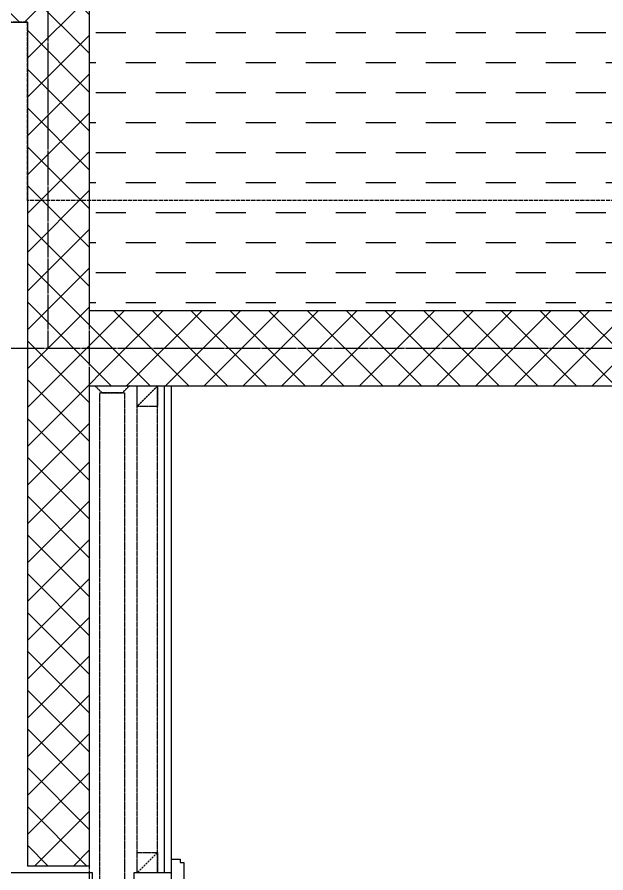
# Model space of a CAD drawing. Header units: millimetres. Extents: x 18456 to 179493, y -203649 to 469211.
# Drawn here: x 143511 to 144370, y 275621 to 276869 of the extents above; entities that cross this region are included whole.
import ezdxf

# ---------------------------------------------------------------- set-up
doc = ezdxf.new("R2010")
doc.units = ezdxf.units.MM
for name, pattern in [('X-평면도(기본형)$0$( Hidden )', [0.375, 0.25, -0.125]), ('X-평면도(기본형)$0$CEN', [52.5, 50, -1, 0.5, -1]), ('X-평면도(기본형)$0$HID2', [7.5, 6, -1.5])]:
    doc.linetypes.add(name, pattern=pattern)
for name, color, linetype, true_color in [('X-평면도(기본형)$0$40HAT', 9, 'Continuous', 0x808080), ('X-평면도(기본형)$0$CEN', 1, 'X-평면도(기본형)$0$CEN', 0xff0000), ('X-평면도(기본형)$0$DOOR', 4, 'Continuous', 0x00ffff), ('X-평면도(기본형)$0$UIS', 7, 'X-평면도(기본형)$0$HID2', 0x000000), ('X-평면도(기본형)$0$W2', 3, 'Continuous', 0x00ff00), ('X-평면도(기본형)$0$설비OPEN', 9, 'Continuous', 0x808080)]:
    doc.layers.add(name, color=color, linetype=linetype, true_color=true_color)

# ---------------------------------------------------------------- blocks, each defined once
blk = doc.blocks.new('X-평면도(기본형)$0$pkdr750190-1')
at = {"layer": 'X-평면도(기본형)$0$DOOR', "linetype": 'X-평면도(기본형)$0$( Hidden )'}
for p, q in [((-50, 750), (-50, 1460)), ((-20, 1460), (-50, 1430)), ((-20, 750), (-20, 1460)), ((-20, 780), (-50, 750))]:
    blk.add_line(p, q, dxfattribs=at)
at = {"layer": 'X-평면도(기본형)$0$DOOR'}
for p, q in [((-10, 750), (-10, 1460)), ((0, 750), (0, 1460))]:
    blk.add_line(p, q, dxfattribs=at)
at = {"layer": 'X-평면도(기본형)$0$DOOR', "color": 8, "linetype": 'X-평면도(기본형)$0$( Hidden )', "true_color": 0x808080}
for points in [[(-111.3, 1460), (-61.3, 1460), (-71.3, 1450), (-101.3, 1450)], [(-104.3, 710), (-104.3, 1450), (-68.3, 1450), (-68.3, 710)]]:
    blk.add_lwpolyline(points, close=True, dxfattribs=at)
at = {"layer": 'X-평면도(기본형)$0$DOOR', "linetype": 'X-평면도(기본형)$0$( Hidden )'}
for points in [[(-20, 1460), (-20, 1430), (-50, 1430), (-50, 1460)], [(-20, 780), (-20, 750), (-50, 750), (-50, 780)]]:
    blk.add_lwpolyline(points, close=True, dxfattribs=at)
at = {"layer": 'X-평면도(기본형)$0$DOOR'}
for points in [[(0, 770), (13, 770), (13, 765), (18, 765), (18, 710), (0, 710)], [(-115, 750), (-250, 750), (-250, 726), (-115, 726)], [(0, 750), (-55, 750), (-55, 726), (0, 726)]]:
    blk.add_lwpolyline(points, close=True, dxfattribs=at)

msp = doc.modelspace()

# ---------------------------------------------------------------- hatches: boundary and pattern name
at = {"layer": 'X-평면도(기본형)$0$40HAT'}
h = msp.add_hatch(dxfattribs=at)
h.set_pattern_fill('H3', color=256, scale=40, style=0, pattern_type=2)
h.set_pattern_definition([(315, (-178130.538, 59916.775), (28.2842712, 28.2842712), []), (45, (-178130.538, 59916.775), (-28.2842712, 28.2842712), [])])
h.paths.add_polyline_path([(143616.1, 275631), (143526.1, 275631), (143526.1, 276861), (140946.1, 276861), (140946.1, 276951), (143616.1, 276951), (143616.1, 276441), (144946.1, 276441), (144946.1, 276951), (145056.1, 276951), (145056.1, 276331), (143616.1, 276331)], flags=0)
at = {"layer": 'X-평면도(기본형)$0$설비OPEN'}
h = msp.add_hatch(dxfattribs=at)
h.set_pattern_fill('DASH', color=256, scale=350, style=0, pattern_type=2)
h.set_pattern_definition([(0, (90251.074, 75246.05), (43.75, 43.75), [43.75, -43.75])])
h.paths.add_polyline_path([(143616.1, 276441), (144946.1, 276441), (144946.1, 276961), (143616.1, 276961)], flags=0)

# ---------------------------------------------------------------- linework, layer by layer
at = {"layer": 'X-평면도(기본형)$0$CEN'}
for p, q in [((143556.1, 277251), (143556.1, 276386)), ((143616.1, 277251), (143616.1, 273781)), ((143396.1, 276386), (145166.1, 276386))]:
    msp.add_line(p, q, dxfattribs=at)
at = {"layer": 'X-평면도(기본형)$0$UIS'}
msp.add_lwpolyline([(146386.1, 279831), (146386.1, 276601), (143526.1, 276601), (143526.1, 276861), (140946.1, 276861)], dxfattribs=at)
at = {"layer": 'X-평면도(기본형)$0$W2'}
for p, q in [((143616.1, 276951), (143616.1, 276441)), ((140946.1, 276861), (143526.1, 276861)), ((143526.1, 276861), (143526.1, 275631)), ((143616.1, 276441), (144946.1, 276441)), ((143616.1, 276331), (145056.1, 276331)), ((143616.1, 276331), (143616.1, 275631)), ((143616.1, 275631), (143526.1, 275631))]:
    msp.add_line(p, q, dxfattribs=at)
at = {"layer": 'X-평면도(기본형)$0$설비OPEN'}
msp.add_lwpolyline([(143616.1, 276441), (144946.1, 276441), (144946.1, 276961), (143616.1, 276961)], close=True, dxfattribs=at)

# ---------------------------------------------------------------- block references
msp.add_blockref('X-평면도(기본형)$0$pkdr750190-1', (143736.1, 274871))

doc.saveas('drawing.dxf')
